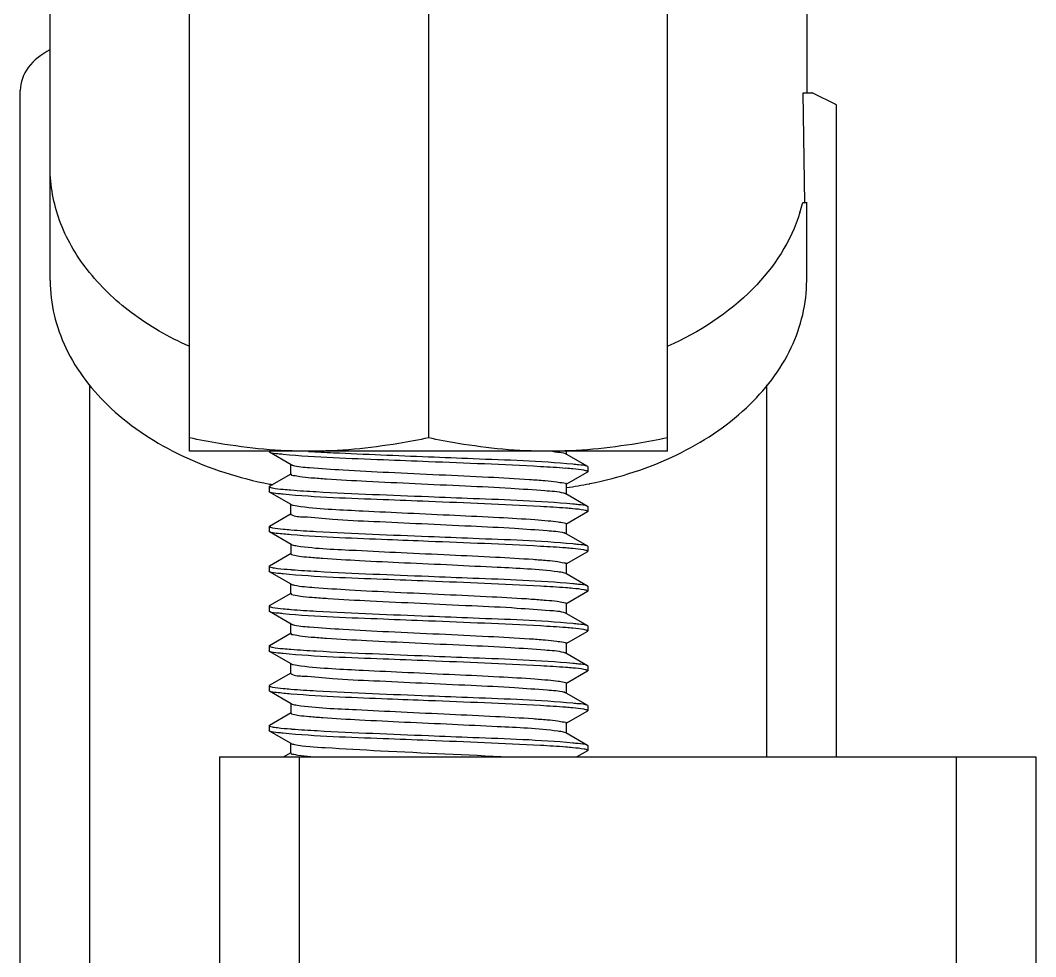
# Model space of a CAD drawing. Extents: x 1382187 to 1725648, y 860327 to 1571294.
# Drawn here: x 1529720.6 to 1530137.7, y 1238363.9 to 1238748.4 of the extents above; entities that cross this region are included whole.
import ezdxf

# ---------------------------------------------------------------- set-up
doc = ezdxf.new("R2010")
doc.units = 0
doc.header["$LTSCALE"] = 1000
doc.header["$MEASUREMENT"] = 0

msp = doc.modelspace()

# ---------------------------------------------------------------- linework, layer by layer
for p, q in [((1529790.14, 1238571.4), (1529790.14, 1239198.07)), ((1529986.4, 1238571.4), (1529986.4, 1239198.07)), ((1529888.27, 1239192.55), (1529888.27, 1238576.92)), ((1529732.9, 1238687.8), (1529732.9, 1239002.99)), ((1530043.64, 1238918.68), (1530043.64, 1238718.59)), ((1529720.63, 1235977.54), (1529720.63, 1238719.61)), ((1530042.86, 1238673.35), (1530042.17, 1238718.49)), ((1530042.28, 1238718.59), (1530045.71, 1238718.59)), ((1530046, 1238718.45), (1530045.71, 1238718.59)), ((1530055.91, 1238713.68), (1530045.85, 1238718.52)), ((1530045.97, 1238718.45), (1530045.99, 1238718.46)), ((1530055.91, 1238653.17), (1530055.91, 1238713.68)), ((1529732.9, 1238641.55), (1529732.9, 1238687.8)), ((1529986.57, 1238673.94), (1529986.4, 1238673.94)), ((1530043.85, 1238673.35), (1530041.87, 1238673.35)), ((1530041.92, 1238673.33), (1530041.89, 1238673.18)), ((1530043.64, 1238641.55), (1530043.64, 1238673.35)), ((1530055.91, 1238445.87), (1530055.91, 1238653.17)), ((1529749.25, 1236335.59), (1529749.25, 1238598.72)), ((1530027.29, 1238445.87), (1530027.29, 1238598.72)), ((1529986.4, 1238571.4), (1529790.14, 1238571.4)), ((1529823, 1238571.01), (1529822.85, 1238571.19)), ((1529831.88, 1238565.87), (1529823, 1238571.01)), ((1529944.46, 1238570.47), (1529944.66, 1238570.38)), ((1529944.66, 1238570.38), (1529953.54, 1238565.24)), ((1529944.84, 1238571.4), (1529944.84, 1238570.17)), ((1529831.7, 1238561.99), (1529831.7, 1238566.08)), ((1529953.54, 1238565.24), (1529953.69, 1238565.06)), ((1529953.69, 1238565.06), (1529953.69, 1238563.02)), ((1529823, 1238557.06), (1529831.88, 1238562.2)), ((1529953.54, 1238562.84), (1529944.66, 1238557.7)), ((1529953.54, 1238562.84), (1529953.69, 1238563.02)), ((1529823, 1238557.06), (1529822.85, 1238556.88)), ((1529822.85, 1238556.88), (1529822.85, 1238554.84)), ((1529822.98, 1238557.92), (1529823.1, 1238557.9)), ((1529823.1, 1238557.9), (1529823.32, 1238557.86)), ((1529823.32, 1238557.86), (1529823.5, 1238557.83)), ((1529944.84, 1238557.9), (1529944.84, 1238553.82)), ((1529944.89, 1238556.47), (1529945.1, 1238556.5)), ((1529954.39, 1238558.09), (1529954.56, 1238558.12)), ((1529823, 1238554.66), (1529822.85, 1238554.84)), ((1529831.88, 1238549.52), (1529823, 1238554.66)), ((1529944.66, 1238554.02), (1529953.54, 1238548.88)), ((1529831.7, 1238545.64), (1529831.7, 1238549.73)), ((1529831.88, 1238549.52), (1529832.13, 1238549.41)), ((1529953.54, 1238548.88), (1529953.69, 1238548.71)), ((1529953.69, 1238548.7), (1529953.69, 1238546.66)), ((1529823, 1238540.71), (1529831.88, 1238545.85)), ((1529953.54, 1238546.48), (1529944.66, 1238541.34)), ((1529953.54, 1238546.48), (1529953.69, 1238546.66)), ((1529823, 1238540.71), (1529822.85, 1238540.53)), ((1529822.85, 1238540.53), (1529822.85, 1238538.48)), ((1529823, 1238538.3), (1529822.85, 1238538.48)), ((1529944.84, 1238541.55), (1529944.84, 1238537.46)), ((1529831.88, 1238533.16), (1529823, 1238538.3)), ((1529944.66, 1238537.67), (1529953.54, 1238532.53)), ((1529831.7, 1238533.37), (1529831.7, 1238529.28)), ((1529953.54, 1238530.13), (1529944.66, 1238524.99)), ((1529953.54, 1238532.53), (1529953.69, 1238532.35)), ((1529953.54, 1238530.13), (1529953.69, 1238530.31)), ((1529953.69, 1238532.35), (1529953.69, 1238530.31)), ((1529823, 1238524.35), (1529831.88, 1238529.49)), ((1529823, 1238524.35), (1529822.85, 1238524.17)), ((1529822.85, 1238524.17), (1529822.85, 1238522.13)), ((1529823, 1238521.95), (1529822.85, 1238522.13)), ((1529831.88, 1238516.81), (1529823, 1238521.95)), ((1529944.84, 1238525.19), (1529944.84, 1238521.11)), ((1529944.66, 1238521.31), (1529953.54, 1238516.17)), ((1529831.7, 1238512.93), (1529831.7, 1238517.02)), ((1529953.54, 1238513.77), (1529944.66, 1238508.63)), ((1529953.54, 1238516.17), (1529953.69, 1238516)), ((1529953.54, 1238513.77), (1529953.69, 1238513.95)), ((1529953.69, 1238515.99), (1529953.69, 1238513.95)), ((1529823, 1238508), (1529831.88, 1238513.13)), ((1529823, 1238508), (1529822.85, 1238507.82)), ((1529822.85, 1238507.82), (1529822.85, 1238505.77)), ((1529823, 1238505.59), (1529822.85, 1238505.77)), ((1529831.88, 1238500.45), (1529823, 1238505.59)), ((1529944.46, 1238505.05), (1529944.66, 1238504.96)), ((1529944.84, 1238508.84), (1529944.84, 1238504.75)), ((1529944.66, 1238504.96), (1529953.54, 1238499.82)), ((1529823, 1238491.64), (1529831.88, 1238496.78)), ((1529831.7, 1238496.57), (1529831.7, 1238500.66)), ((1529953.54, 1238497.42), (1529944.66, 1238492.28)), ((1529953.54, 1238499.82), (1529953.69, 1238499.64)), ((1529953.54, 1238497.42), (1529953.69, 1238497.6)), ((1529953.69, 1238499.64), (1529953.69, 1238497.6)), ((1529823, 1238491.64), (1529822.85, 1238491.46)), ((1529822.85, 1238491.46), (1529822.85, 1238489.42)), ((1529823, 1238489.24), (1529822.85, 1238489.42)), ((1529831.88, 1238484.1), (1529823, 1238489.24)), ((1529944.66, 1238488.6), (1529953.54, 1238483.46)), ((1529944.84, 1238492.48), (1529944.84, 1238488.4)), ((1529831.7, 1238480.22), (1529831.7, 1238484.31)), ((1529823, 1238475.29), (1529831.88, 1238480.42)), ((1529831.88, 1238484.1), (1529832.13, 1238483.99)), ((1529953.54, 1238481.06), (1529944.66, 1238475.92)), ((1529953.54, 1238483.46), (1529953.69, 1238483.29)), ((1529953.54, 1238481.06), (1529953.69, 1238481.24)), ((1529953.69, 1238483.28), (1529953.69, 1238481.24)), ((1529944.84, 1238476.13), (1529944.84, 1238472.04)), ((1529823, 1238475.29), (1529822.85, 1238475.11)), ((1529822.85, 1238475.11), (1529822.85, 1238473.06)), ((1529823, 1238472.88), (1529822.85, 1238473.06)), ((1529831.88, 1238467.74), (1529823, 1238472.88)), ((1529944.66, 1238472.25), (1529953.54, 1238467.11)), ((1529831.7, 1238467.95), (1529831.7, 1238463.86)), ((1529823, 1238458.93), (1529831.88, 1238464.07)), ((1529953.54, 1238464.71), (1529944.66, 1238459.57)), ((1529953.54, 1238467.11), (1529953.69, 1238466.93)), ((1529953.54, 1238464.71), (1529953.69, 1238464.89)), ((1529953.69, 1238466.93), (1529953.69, 1238464.88)), ((1529944.84, 1238459.77), (1529944.84, 1238455.69)), ((1529823, 1238458.93), (1529822.85, 1238458.75)), ((1529822.85, 1238458.75), (1529822.85, 1238456.71)), ((1529823, 1238456.53), (1529822.85, 1238456.71)), ((1529831.88, 1238451.39), (1529823, 1238456.53)), ((1529944.66, 1238455.89), (1529953.54, 1238450.75)), ((1529831.7, 1238447.51), (1529831.7, 1238451.6)), ((1529828.7, 1238445.87), (1529831.88, 1238447.71)), ((1529953.54, 1238448.35), (1529949.25, 1238445.87)), ((1529953.54, 1238450.75), (1529953.69, 1238450.58)), ((1529953.54, 1238448.35), (1529953.69, 1238448.53)), ((1529953.69, 1238450.57), (1529953.69, 1238448.53)), ((1529802.41, 1238445.87), (1530137.69, 1238445.87)), ((1529802.41, 1238445.87), (1529802.41, 1235730.96)), ((1529835.12, 1238445.87), (1529835.12, 1235730.96)), ((1530104.98, 1238445.87), (1530104.98, 1235730.96)), ((1530137.69, 1238445.87), (1530137.69, 1235730.96))]:
    msp.add_line(p, q)
for centre, radius, start, end in [((1529979.01, 1238688.4), 64.69, 342.8989, 346.3913), ((1529927.34, 1238459.26), 112.7, 83.6689, 84.2232), ((1529930.4, 1238380.55), 184.41, 84.6378, 85.5439), ((1529854.52, 1238719.82), 164.94, 259.1592, 259.4672), ((1529845.52, 1238731.97), 177, 264.5118, 265.5533), ((1529921.76, 1238721.22), 166.36, 278.0643, 281.3093), ((1529930.24, 1238362.29), 186.31, 84.669, 85.543), ((1529845.43, 1238714.48), 175.86, 264.491, 265.556), ((1529942.38, 1238531.88), 6.24, 73.8589, 74.9069), ((1529930.15, 1238344.89), 187.36, 84.6853, 85.5419), ((1529851.45, 1238772.17), 250.15, 265.4503, 265.5766), ((1529930.37, 1238331.17), 184.71, 84.6443, 85.543), ((1529845.45, 1238681.99), 176.08, 264.4922, 265.5586), ((1529930.4, 1238315.13), 184.41, 84.6378, 85.5439), ((1529845.52, 1238666.55), 177, 264.5118, 265.5533), ((1529930.24, 1238296.87), 186.31, 84.669, 85.543), ((1529845.43, 1238649.06), 175.86, 264.491, 265.556), ((1529942.38, 1238466.46), 6.24, 73.8589, 74.9069), ((1529930.15, 1238279.47), 187.36, 84.6853, 85.5419), ((1529851.45, 1238706.75), 250.15, 265.4503, 265.5766), ((1529930.37, 1238265.75), 184.71, 84.6443, 85.543)]:
    msp.add_arc(centre, radius, start, end)
for points, knots in [([(1529732.82, 1238736.18), (1529729.38, 1238734.47), (1529723.37, 1238730.09), (1529720.63, 1238722.9), (1529720.63, 1238719.61)], [0, 0, 0, 0, 0.538137, 1, 1, 1, 1]), ([(1530042.17, 1238718.49), (1530042.17, 1238718.51), (1530042.2, 1238718.55), (1530042.25, 1238718.59), (1530042.28, 1238718.59)], [0, 0, 0, 0, 0.336031, 1, 1, 1, 1]), ([(1529789.94, 1238614.52), (1529781.58, 1238618.26), (1529766.18, 1238627.08), (1529747.62, 1238644.7), (1529735.69, 1238665.33), (1529732.9, 1238680.49), (1529732.9, 1238687.8)], [0, 0, 0, 0, 0.28083, 0.538855, 0.77586, 1, 1, 1, 1]), ([(1530040.84, 1238669.38), (1530037.24, 1238657.66), (1530022.13, 1238634.68), (1529999.41, 1238620.26), (1529986.6, 1238614.52)], [0, 0, 0, 0, 0.466075, 1, 1, 1, 1]), ([(1529732.9, 1238641.55), (1529732.9, 1238632.05), (1529737.79, 1238612), (1529757.7, 1238586.76), (1529787.17, 1238567.73), (1529810.56, 1238560.35), (1529822.98, 1238557.92)], [0, 0, 0, 0, 0.215322, 0.450095, 0.712861, 1, 1, 1, 1]), ([(1529954.56, 1238558.12), (1529966.87, 1238560.6), (1529990.03, 1238568.06), (1530019.17, 1238587.08), (1530038.82, 1238612.21), (1530043.64, 1238632.12), (1530043.64, 1238641.55)], [0, 0, 0, 0, 0.287034, 0.549657, 0.784456, 1, 1, 1, 1]), ([(1529839.21, 1238571.4), (1529826.86, 1238571.4), (1529810.36, 1238572.98), (1529794.18, 1238576.07), (1529790.14, 1238576.92)], [0, 0, 0, 0, 0.749211, 1, 1, 1, 1]), ([(1529888.27, 1238576.92), (1529884.23, 1238576.07), (1529868.05, 1238572.98), (1529851.55, 1238571.4), (1529839.21, 1238571.4)], [0, 0, 0, 0, 0.250789, 1, 1, 1, 1]), ([(1529937.34, 1238571.4), (1529924.99, 1238571.4), (1529908.49, 1238572.98), (1529892.31, 1238576.07), (1529888.27, 1238576.92)], [0, 0, 0, 0, 0.749211, 1, 1, 1, 1]), ([(1529986.4, 1238576.92), (1529982.36, 1238576.07), (1529966.18, 1238572.98), (1529949.68, 1238571.4), (1529937.34, 1238571.4)], [0, 0, 0, 0, 0.250789, 1, 1, 1, 1]), ([(1529828.59, 1238570.09), (1529827.88, 1238570.16), (1529826.04, 1238570.43), (1529824.02, 1238570.42), (1529823.01, 1238571.01)], [0, 0, 0, 0, 0.378132, 1, 1, 1, 1]), ([(1529888.27, 1238567.1), (1529882.09, 1238567.35), (1529862.2, 1238568.2), (1529842.27, 1238568.77), (1529828.59, 1238570.09)], [0, 0, 0, 0, 0.310323, 1, 1, 1, 1]), ([(1529839.07, 1238571.36), (1529842.47, 1238571.16), (1529858.87, 1238570.3), (1529875.27, 1238569.67), (1529888.27, 1238569.15)], [0, 0, 0, 0, 0.207728, 1, 1, 1, 1]), ([(1529888.27, 1238569.15), (1529894.38, 1238568.91), (1529914.17, 1238568.06), (1529933.99, 1238567.48), (1529947.61, 1238566.19)], [0, 0, 0, 0, 0.308852, 1, 1, 1, 1]), ([(1529939.77, 1238571.28), (1529940.32, 1238571.22), (1529941.89, 1238571.01), (1529943.5, 1238570.85), (1529944.46, 1238570.47)], [0, 0, 0, 0, 0.350941, 1, 1, 1, 1]), ([(1529831.88, 1238565.87), (1529831.95, 1238565.84), (1529832.12, 1238565.76), (1529832.29, 1238565.7), (1529832.39, 1238565.67)], [0, 0, 0, 0, 0.429478, 1, 1, 1, 1]), ([(1529832.39, 1238565.67), (1529834.67, 1238565), (1529841.72, 1238564.59), (1529854.81, 1238563.54), (1529872.59, 1238562.73), (1529892.5, 1238561.8), (1529911.79, 1238560.89), (1529926.4, 1238560.13), (1529935.57, 1238559.41), (1529940.56, 1238559.02), (1529942.91, 1238558.49), (1529944.84, 1238558.27), (1529944.84, 1238557.9)], [0, 0, 0, 0, 0.063162, 0.185571, 0.350627, 0.535705, 0.715395, 0.865028, 0.921933, 0.964141, 0.990304, 1, 1, 1, 1]), ([(1529944.73, 1238564.39), (1529941.26, 1238564.67), (1529922.45, 1238565.8), (1529903.62, 1238566.49), (1529888.27, 1238567.1)], [0, 0, 0, 0, 0.18453, 1, 1, 1, 1]), ([(1529947.61, 1238566.19), (1529948.37, 1238566.12), (1529950.32, 1238565.84), (1529952.46, 1238565.86), (1529953.53, 1238565.24)], [0, 0, 0, 0, 0.37931, 1, 1, 1, 1]), ([(1529952.95, 1238563.41), (1529952.67, 1238563.48), (1529950.91, 1238563.83), (1529949.12, 1238564), (1529947.63, 1238564.14)], [0, 0, 0, 0, 0.163145, 1, 1, 1, 1]), ([(1529953.69, 1238563.02), (1529953.69, 1238563.11), (1529953.39, 1238563.29), (1529953.14, 1238563.36), (1529952.95, 1238563.41)], [0, 0, 0, 0, 0.315061, 1, 1, 1, 1]), ([(1529831.7, 1238561.99), (1529831.7, 1238561.64), (1529833.58, 1238561.41), (1529835.88, 1238560.89), (1529840.75, 1238560.5), (1529849.71, 1238559.8), (1529864.05, 1238559.04), (1529883.03, 1238558.14), (1529902.76, 1238557.23), (1529920.56, 1238556.4), (1529933.98, 1238555.43), (1529941.28, 1238554.92), (1529943.78, 1238554.32)], [0, 0, 0, 0, 0.00951, 0.035123, 0.076469, 0.132247, 0.279239, 0.456494, 0.640275, 0.805971, 0.931424, 1, 1, 1, 1]), ([(1529822.85, 1238556.88), (1529822.85, 1238556.8), (1529823.1, 1238556.63), (1529823.32, 1238556.57), (1529823.48, 1238556.52)], [0, 0, 0, 0, 0.322005, 1, 1, 1, 1]), ([(1529823.48, 1238556.52), (1529823.74, 1238556.45), (1529825.43, 1238556.09), (1529827.15, 1238555.92), (1529828.59, 1238555.78)], [0, 0, 0, 0, 0.159397, 1, 1, 1, 1]), ([(1529831.8, 1238555.5), (1529835.26, 1238555.23), (1529854.08, 1238554.09), (1529872.91, 1238553.4), (1529888.27, 1238552.79)], [0, 0, 0, 0, 0.184455, 1, 1, 1, 1]), ([(1529828.54, 1238553.74), (1529827.84, 1238553.81), (1529826.01, 1238554.07), (1529824.01, 1238554.07), (1529823.01, 1238554.66)], [0, 0, 0, 0, 0.377931, 1, 1, 1, 1]), ([(1529888.27, 1238550.75), (1529882.08, 1238551), (1529862.17, 1238551.85), (1529842.22, 1238552.41), (1529828.54, 1238553.74)], [0, 0, 0, 0, 0.310595, 1, 1, 1, 1]), ([(1529888.27, 1238552.79), (1529894.39, 1238552.55), (1529914.18, 1238551.71), (1529934, 1238551.12), (1529947.63, 1238549.83)], [0, 0, 0, 0, 0.308927, 1, 1, 1, 1]), ([(1529943.78, 1238554.32), (1529943.96, 1238554.28), (1529944.26, 1238554.2), (1529944.55, 1238554.09), (1529944.66, 1238554.02)], [0, 0, 0, 0, 0.59312, 1, 1, 1, 1]), ([(1529832.13, 1238549.41), (1529832.32, 1238549.34), (1529833.56, 1238549), (1529834.83, 1238548.85), (1529835.9, 1238548.72)], [0, 0, 0, 0, 0.158312, 1, 1, 1, 1]), ([(1529835.9, 1238548.72), (1529844.37, 1238547.69), (1529859.04, 1238547.07), (1529880.13, 1238545.99), (1529898.76, 1238545.17), (1529916.1, 1238544.32), (1529928.96, 1238543.6), (1529936.91, 1238542.95), (1529941.18, 1238542.57), (1529943.22, 1238542.11), (1529944.84, 1238541.87), (1529944.84, 1238541.55)], [0, 0, 0, 0, 0.234088, 0.402448, 0.579889, 0.745639, 0.880314, 0.930897, 0.968237, 0.991317, 1, 1, 1, 1]), ([(1529944.72, 1238548.04), (1529941.25, 1238548.31), (1529922.45, 1238549.45), (1529903.62, 1238550.14), (1529888.27, 1238550.75)], [0, 0, 0, 0, 0.184554, 1, 1, 1, 1]), ([(1529953.01, 1238547.03), (1529952.73, 1238547.11), (1529950.92, 1238547.48), (1529949.09, 1238547.65), (1529947.55, 1238547.8)], [0, 0, 0, 0, 0.159617, 1, 1, 1, 1]), ([(1529947.63, 1238549.83), (1529948.38, 1238549.76), (1529950.33, 1238549.49), (1529952.46, 1238549.51), (1529953.53, 1238548.88)], [0, 0, 0, 0, 0.379296, 1, 1, 1, 1]), ([(1529953.69, 1238546.66), (1529953.69, 1238546.74), (1529953.42, 1238546.93), (1529953.19, 1238546.99), (1529953.01, 1238547.03)], [0, 0, 0, 0, 0.317967, 1, 1, 1, 1]), ([(1529831.7, 1238545.64), (1529831.7, 1238545.6), (1529831.75, 1238545.51), (1529831.83, 1238545.46), (1529831.87, 1238545.44)], [0, 0, 0, 0, 0.402304, 1, 1, 1, 1]), ([(1529831.87, 1238545.44), (1529833.39, 1238544.54), (1529839.44, 1238544.58), (1529850.48, 1238543.21), (1529866.8, 1238542.61), (1529885.72, 1238541.65), (1529905.02, 1238540.77), (1529922.17, 1238539.96), (1529934.88, 1238538.98), (1529941.73, 1238538.52), (1529944.01, 1238537.91)], [0, 0, 0, 0, 0.046973, 0.152409, 0.303029, 0.479455, 0.658932, 0.818305, 0.937036, 1, 1, 1, 1]), ([(1529822.85, 1238540.53), (1529822.85, 1238540.45), (1529823.08, 1238540.28), (1529823.29, 1238540.22), (1529823.44, 1238540.18)], [0, 0, 0, 0, 0.324871, 1, 1, 1, 1]), ([(1529823.44, 1238540.18), (1529823.7, 1238540.1), (1529825.38, 1238539.74), (1529827.1, 1238539.57), (1529828.54, 1238539.43)], [0, 0, 0, 0, 0.157623, 1, 1, 1, 1]), ([(1529831.8, 1238539.15), (1529835.26, 1238538.88), (1529854.08, 1238537.74), (1529872.91, 1238537.05), (1529888.27, 1238536.44)], [0, 0, 0, 0, 0.184436, 1, 1, 1, 1]), ([(1529831.89, 1238537.1), (1529829.85, 1238537.26), (1529826.95, 1238537.66), (1529823.83, 1238537.83), (1529823.01, 1238538.3)], [0, 0, 0, 0, 0.683734, 1, 1, 1, 1]), ([(1529888.27, 1238534.39), (1529882.67, 1238534.62), (1529863.87, 1238535.39), (1529845.06, 1238536.07), (1529831.89, 1238537.1)], [0, 0, 0, 0, 0.297863, 1, 1, 1, 1]), ([(1529888.27, 1238536.44), (1529894.37, 1238536.2), (1529914.13, 1238535.35), (1529933.93, 1238534.77), (1529947.55, 1238533.49)], [0, 0, 0, 0, 0.308576, 1, 1, 1, 1]), ([(1529944.71, 1238531.68), (1529941.25, 1238531.96), (1529922.44, 1238533.09), (1529903.62, 1238533.78), (1529888.27, 1238534.39)], [0, 0, 0, 0, 0.184575, 1, 1, 1, 1]), ([(1529944.12, 1238537.88), (1529944.22, 1238537.85), (1529944.41, 1238537.79), (1529944.59, 1238537.71), (1529944.66, 1238537.67)], [0, 0, 0, 0, 0.572041, 1, 1, 1, 1]), ([(1529831.88, 1238533.16), (1529831.99, 1238533.1), (1529832.81, 1238532.8), (1529833.67, 1238532.67), (1529834.4, 1238532.56)], [0, 0, 0, 0, 0.147905, 1, 1, 1, 1]), ([(1529834.4, 1238532.56), (1529842.39, 1238531.36), (1529856.69, 1238530.88), (1529877.55, 1238529.74), (1529896.66, 1238528.91), (1529914.67, 1238528.03), (1529928.12, 1238527.3), (1529936.47, 1238526.63), (1529940.98, 1238526.25), (1529943.11, 1238525.76), (1529944.84, 1238525.53), (1529944.84, 1238525.19)], [0, 0, 0, 0, 0.218787, 0.386207, 0.566108, 0.736243, 0.875583, 0.928118, 0.966979, 0.991, 1, 1, 1, 1]), ([(1529952.93, 1238530.7), (1529952.64, 1238530.78), (1529950.85, 1238531.13), (1529949.03, 1238531.3), (1529947.51, 1238531.45)], [0, 0, 0, 0, 0.163234, 1, 1, 1, 1]), ([(1529947.55, 1238533.49), (1529948.31, 1238533.41), (1529950.29, 1238533.14), (1529952.45, 1238533.16), (1529953.53, 1238532.53)], [0, 0, 0, 0, 0.37952, 1, 1, 1, 1]), ([(1529953.69, 1238530.31), (1529953.69, 1238530.4), (1529953.38, 1238530.59), (1529953.13, 1238530.65), (1529952.93, 1238530.7)], [0, 0, 0, 0, 0.313847, 1, 1, 1, 1]), ([(1529831.7, 1238529.28), (1529831.7, 1238528.96), (1529833.38, 1238528.72), (1529835.46, 1238528.25), (1529839.85, 1238527.87), (1529847.99, 1238527.2), (1529861.15, 1238526.48), (1529878.83, 1238525.61), (1529897.7, 1238524.79), (1529918.69, 1238523.68), (1529933.19, 1238523.12), (1529941.43, 1238522.01)], [0, 0, 0, 0, 0.00884, 0.032379, 0.070466, 0.122006, 0.258971, 0.426878, 0.605536, 0.773444, 1, 1, 1, 1]), ([(1529822.85, 1238524.17), (1529822.85, 1238524.1), (1529823.6, 1238523.55), (1529824.37, 1238523.6), (1529825.07, 1238523.49)], [0, 0, 0, 0, 0.093121, 1, 1, 1, 1]), ([(1529828.54, 1238521.03), (1529827.84, 1238521.1), (1529826.01, 1238521.36), (1529824.01, 1238521.36), (1529823.01, 1238521.95)], [0, 0, 0, 0, 0.377935, 1, 1, 1, 1]), ([(1529825.07, 1238523.49), (1529825.49, 1238523.43), (1529827.66, 1238523.14), (1529829.84, 1238522.95), (1529831.61, 1238522.81)], [0, 0, 0, 0, 0.190828, 1, 1, 1, 1]), ([(1529832.16, 1238522.77), (1529835.63, 1238522.5), (1529854.32, 1238521.38), (1529873.04, 1238520.69), (1529888.27, 1238520.08)], [0, 0, 0, 0, 0.18595, 1, 1, 1, 1]), ([(1529941.43, 1238522.01), (1529941.82, 1238521.96), (1529942.9, 1238521.78), (1529944.05, 1238521.67), (1529944.66, 1238521.31)], [0, 0, 0, 0, 0.360643, 1, 1, 1, 1]), ([(1529888.27, 1238518.04), (1529882.08, 1238518.28), (1529862.17, 1238519.14), (1529842.22, 1238519.7), (1529828.54, 1238521.03)], [0, 0, 0, 0, 0.310578, 1, 1, 1, 1]), ([(1529888.27, 1238520.08), (1529894.36, 1238519.84), (1529914.11, 1238519), (1529933.89, 1238518.41), (1529947.51, 1238517.14)], [0, 0, 0, 0, 0.308379, 1, 1, 1, 1]), ([(1529944.73, 1238515.33), (1529941.26, 1238515.6), (1529922.45, 1238516.74), (1529903.62, 1238517.43), (1529888.27, 1238518.04)], [0, 0, 0, 0, 0.184524, 1, 1, 1, 1]), ([(1529831.88, 1238516.81), (1529832.04, 1238516.72), (1529832.49, 1238516.57), (1529832.95, 1238516.47), (1529833.23, 1238516.41)], [0, 0, 0, 0, 0.388593, 1, 1, 1, 1]), ([(1529833.23, 1238516.41), (1529835.94, 1238515.87), (1529843.5, 1238515.3), (1529857.23, 1238514.38), (1529875.03, 1238513.54), (1529894.56, 1238512.64), (1529913.22, 1238511.75), (1529927.26, 1238511.01), (1529936.02, 1238510.31), (1529940.77, 1238509.92), (1529943.01, 1238509.42), (1529944.84, 1238509.19), (1529944.84, 1238508.84)], [0, 0, 0, 0, 0.074051, 0.202548, 0.368862, 0.551322, 0.726125, 0.870472, 0.925123, 0.96561, 0.990669, 1, 1, 1, 1]), ([(1529947.51, 1238517.14), (1529948.28, 1238517.06), (1529950.27, 1238516.78), (1529952.44, 1238516.81), (1529953.53, 1238516.17)], [0, 0, 0, 0, 0.379704, 1, 1, 1, 1]), ([(1529953.03, 1238514.32), (1529952.75, 1238514.4), (1529950.96, 1238514.77), (1529949.14, 1238514.94), (1529947.61, 1238515.08)], [0, 0, 0, 0, 0.159226, 1, 1, 1, 1]), ([(1529953.69, 1238513.95), (1529953.69, 1238514.03), (1529953.43, 1238514.21), (1529953.2, 1238514.27), (1529953.03, 1238514.32)], [0, 0, 0, 0, 0.318631, 1, 1, 1, 1]), ([(1529831.7, 1238512.93), (1529831.71, 1238512.55), (1529833.68, 1238512.34), (1529836.1, 1238511.79), (1529841.22, 1238511.4), (1529850.6, 1238510.67), (1529865.52, 1238509.9), (1529885.13, 1238508.99), (1529905.21, 1238508.02), (1529922.97, 1238507.28), (1529935.65, 1238506.08), (1529942.45, 1238505.85), (1529944.46, 1238505.05)], [0, 0, 0, 0, 0.009911, 0.036684, 0.079861, 0.138026, 0.290611, 0.473012, 0.659513, 0.823824, 0.942824, 1, 1, 1, 1]), ([(1529822.85, 1238507.82), (1529822.85, 1238507.74), (1529823.09, 1238507.56), (1529823.31, 1238507.51), (1529823.47, 1238507.46)], [0, 0, 0, 0, 0.322656, 1, 1, 1, 1]), ([(1529828.59, 1238504.67), (1529827.88, 1238504.74), (1529826.04, 1238505.01), (1529824.02, 1238505), (1529823.01, 1238505.59)], [0, 0, 0, 0, 0.378132, 1, 1, 1, 1]), ([(1529823.47, 1238507.46), (1529823.73, 1238507.38), (1529825.41, 1238507.03), (1529827.11, 1238506.86), (1529828.54, 1238506.72)], [0, 0, 0, 0, 0.159145, 1, 1, 1, 1]), ([(1529831.81, 1238506.44), (1529835.27, 1238506.17), (1529854.08, 1238505.03), (1529872.92, 1238504.34), (1529888.27, 1238503.73)], [0, 0, 0, 0, 0.184477, 1, 1, 1, 1]), ([(1529888.27, 1238501.68), (1529882.09, 1238501.93), (1529862.2, 1238502.78), (1529842.27, 1238503.35), (1529828.59, 1238504.67)], [0, 0, 0, 0, 0.310323, 1, 1, 1, 1]), ([(1529888.27, 1238503.73), (1529894.38, 1238503.48), (1529914.17, 1238502.64), (1529933.99, 1238502.06), (1529947.61, 1238500.77)], [0, 0, 0, 0, 0.308852, 1, 1, 1, 1]), ([(1529944.73, 1238498.97), (1529941.26, 1238499.25), (1529922.45, 1238500.38), (1529903.62, 1238501.07), (1529888.27, 1238501.68)], [0, 0, 0, 0, 0.18453, 1, 1, 1, 1]), ([(1529831.88, 1238500.45), (1529831.95, 1238500.41), (1529832.12, 1238500.34), (1529832.29, 1238500.28), (1529832.39, 1238500.25)], [0, 0, 0, 0, 0.429478, 1, 1, 1, 1]), ([(1529832.39, 1238500.25), (1529834.67, 1238499.58), (1529841.72, 1238499.17), (1529854.81, 1238498.12), (1529872.59, 1238497.31), (1529892.5, 1238496.38), (1529911.79, 1238495.47), (1529926.4, 1238494.71), (1529935.57, 1238493.99), (1529940.56, 1238493.6), (1529942.91, 1238493.07), (1529944.84, 1238492.85), (1529944.84, 1238492.48)], [0, 0, 0, 0, 0.063162, 0.185571, 0.350627, 0.535705, 0.715395, 0.865028, 0.921933, 0.964141, 0.990304, 1, 1, 1, 1]), ([(1529947.61, 1238500.77), (1529948.37, 1238500.7), (1529950.32, 1238500.42), (1529952.46, 1238500.44), (1529953.53, 1238499.82)], [0, 0, 0, 0, 0.37931, 1, 1, 1, 1]), ([(1529952.95, 1238497.99), (1529952.67, 1238498.06), (1529950.91, 1238498.41), (1529949.12, 1238498.58), (1529947.63, 1238498.72)], [0, 0, 0, 0, 0.163145, 1, 1, 1, 1]), ([(1529953.69, 1238497.6), (1529953.69, 1238497.69), (1529953.39, 1238497.87), (1529953.14, 1238497.94), (1529952.95, 1238497.99)], [0, 0, 0, 0, 0.315061, 1, 1, 1, 1]), ([(1529831.7, 1238496.57), (1529831.7, 1238496.22), (1529833.58, 1238495.99), (1529835.88, 1238495.47), (1529840.75, 1238495.08), (1529849.71, 1238494.38), (1529864.05, 1238493.62), (1529883.03, 1238492.72), (1529902.76, 1238491.81), (1529920.56, 1238490.98), (1529933.98, 1238490.01), (1529941.28, 1238489.5), (1529943.78, 1238488.9)], [0, 0, 0, 0, 0.00951, 0.035123, 0.076469, 0.132247, 0.279239, 0.456494, 0.640275, 0.805971, 0.931424, 1, 1, 1, 1]), ([(1529822.85, 1238491.46), (1529822.85, 1238491.38), (1529823.1, 1238491.21), (1529823.32, 1238491.15), (1529823.48, 1238491.1)], [0, 0, 0, 0, 0.322005, 1, 1, 1, 1]), ([(1529828.54, 1238488.32), (1529827.84, 1238488.39), (1529826.01, 1238488.65), (1529824.01, 1238488.65), (1529823.01, 1238489.24)], [0, 0, 0, 0, 0.377931, 1, 1, 1, 1]), ([(1529823.48, 1238491.1), (1529823.74, 1238491.03), (1529825.43, 1238490.67), (1529827.15, 1238490.5), (1529828.59, 1238490.36)], [0, 0, 0, 0, 0.159397, 1, 1, 1, 1]), ([(1529831.8, 1238490.08), (1529835.26, 1238489.81), (1529854.08, 1238488.67), (1529872.91, 1238487.98), (1529888.27, 1238487.37)], [0, 0, 0, 0, 0.184455, 1, 1, 1, 1]), ([(1529943.78, 1238488.9), (1529943.96, 1238488.86), (1529944.26, 1238488.78), (1529944.55, 1238488.67), (1529944.66, 1238488.6)], [0, 0, 0, 0, 0.59312, 1, 1, 1, 1]), ([(1529888.27, 1238485.33), (1529882.08, 1238485.57), (1529862.17, 1238486.43), (1529842.22, 1238486.99), (1529828.54, 1238488.32)], [0, 0, 0, 0, 0.310595, 1, 1, 1, 1]), ([(1529888.27, 1238487.37), (1529894.39, 1238487.13), (1529914.18, 1238486.29), (1529934, 1238485.7), (1529947.63, 1238484.41)], [0, 0, 0, 0, 0.308927, 1, 1, 1, 1]), ([(1529944.72, 1238482.62), (1529941.25, 1238482.89), (1529922.45, 1238484.03), (1529903.62, 1238484.72), (1529888.27, 1238485.33)], [0, 0, 0, 0, 0.184554, 1, 1, 1, 1]), ([(1529947.63, 1238484.41), (1529948.38, 1238484.34), (1529950.33, 1238484.07), (1529952.46, 1238484.08), (1529953.53, 1238483.46)], [0, 0, 0, 0, 0.379296, 1, 1, 1, 1]), ([(1529831.7, 1238480.22), (1529831.7, 1238480.18), (1529831.75, 1238480.09), (1529831.83, 1238480.04), (1529831.87, 1238480.02)], [0, 0, 0, 0, 0.402304, 1, 1, 1, 1]), ([(1529831.87, 1238480.02), (1529833.39, 1238479.12), (1529839.44, 1238479.16), (1529850.48, 1238477.79), (1529866.8, 1238477.19), (1529885.72, 1238476.23), (1529905.02, 1238475.35), (1529922.17, 1238474.54), (1529934.88, 1238473.56), (1529941.73, 1238473.1), (1529944.01, 1238472.49)], [0, 0, 0, 0, 0.046973, 0.152409, 0.303029, 0.479455, 0.658932, 0.818305, 0.937036, 1, 1, 1, 1]), ([(1529832.13, 1238483.99), (1529832.32, 1238483.92), (1529833.56, 1238483.58), (1529834.83, 1238483.43), (1529835.9, 1238483.3)], [0, 0, 0, 0, 0.158312, 1, 1, 1, 1]), ([(1529835.9, 1238483.3), (1529844.37, 1238482.27), (1529859.04, 1238481.65), (1529880.13, 1238480.57), (1529898.76, 1238479.75), (1529916.1, 1238478.9), (1529928.96, 1238478.18), (1529936.91, 1238477.53), (1529941.18, 1238477.15), (1529943.22, 1238476.69), (1529944.84, 1238476.45), (1529944.84, 1238476.13)], [0, 0, 0, 0, 0.234088, 0.402448, 0.579889, 0.745639, 0.880314, 0.930897, 0.968237, 0.991317, 1, 1, 1, 1]), ([(1529953.01, 1238481.61), (1529952.73, 1238481.69), (1529950.92, 1238482.06), (1529949.09, 1238482.23), (1529947.55, 1238482.38)], [0, 0, 0, 0, 0.159617, 1, 1, 1, 1]), ([(1529953.69, 1238481.24), (1529953.69, 1238481.32), (1529953.42, 1238481.51), (1529953.19, 1238481.57), (1529953.01, 1238481.61)], [0, 0, 0, 0, 0.317967, 1, 1, 1, 1]), ([(1529822.85, 1238475.11), (1529822.85, 1238475.03), (1529823.08, 1238474.86), (1529823.29, 1238474.8), (1529823.44, 1238474.76)], [0, 0, 0, 0, 0.324871, 1, 1, 1, 1]), ([(1529831.89, 1238471.68), (1529829.85, 1238471.84), (1529826.95, 1238472.24), (1529823.83, 1238472.41), (1529823.01, 1238472.88)], [0, 0, 0, 0, 0.683734, 1, 1, 1, 1]), ([(1529823.44, 1238474.76), (1529823.7, 1238474.68), (1529825.38, 1238474.32), (1529827.1, 1238474.15), (1529828.54, 1238474.01)], [0, 0, 0, 0, 0.157623, 1, 1, 1, 1]), ([(1529831.8, 1238473.73), (1529835.26, 1238473.46), (1529854.08, 1238472.32), (1529872.91, 1238471.63), (1529888.27, 1238471.02)], [0, 0, 0, 0, 0.184436, 1, 1, 1, 1]), ([(1529888.27, 1238468.97), (1529882.67, 1238469.2), (1529863.87, 1238469.97), (1529845.06, 1238470.64), (1529831.89, 1238471.68)], [0, 0, 0, 0, 0.297863, 1, 1, 1, 1]), ([(1529944.12, 1238472.46), (1529944.22, 1238472.42), (1529944.41, 1238472.37), (1529944.59, 1238472.29), (1529944.66, 1238472.25)], [0, 0, 0, 0, 0.572041, 1, 1, 1, 1]), ([(1529831.88, 1238467.74), (1529831.99, 1238467.68), (1529832.81, 1238467.38), (1529833.67, 1238467.25), (1529834.4, 1238467.14)], [0, 0, 0, 0, 0.147905, 1, 1, 1, 1]), ([(1529888.27, 1238471.02), (1529894.37, 1238470.78), (1529914.13, 1238469.93), (1529933.93, 1238469.35), (1529947.55, 1238468.07)], [0, 0, 0, 0, 0.308576, 1, 1, 1, 1]), ([(1529944.71, 1238466.26), (1529941.25, 1238466.54), (1529922.44, 1238467.67), (1529903.62, 1238468.36), (1529888.27, 1238468.97)], [0, 0, 0, 0, 0.184575, 1, 1, 1, 1]), ([(1529947.55, 1238468.07), (1529948.31, 1238467.99), (1529950.29, 1238467.72), (1529952.45, 1238467.74), (1529953.53, 1238467.11)], [0, 0, 0, 0, 0.37952, 1, 1, 1, 1]), ([(1529831.7, 1238463.86), (1529831.7, 1238463.54), (1529833.38, 1238463.3), (1529835.46, 1238462.83), (1529839.85, 1238462.45), (1529847.99, 1238461.78), (1529861.15, 1238461.06), (1529878.83, 1238460.19), (1529897.7, 1238459.37), (1529918.69, 1238458.26), (1529933.19, 1238457.7), (1529941.43, 1238456.59)], [0, 0, 0, 0, 0.00884, 0.032379, 0.070466, 0.122006, 0.258971, 0.426878, 0.605536, 0.773444, 1, 1, 1, 1]), ([(1529834.4, 1238467.14), (1529842.39, 1238465.94), (1529856.69, 1238465.46), (1529877.55, 1238464.32), (1529896.66, 1238463.49), (1529914.67, 1238462.61), (1529928.12, 1238461.88), (1529936.47, 1238461.21), (1529940.98, 1238460.83), (1529943.11, 1238460.34), (1529944.84, 1238460.11), (1529944.84, 1238459.77)], [0, 0, 0, 0, 0.218787, 0.386207, 0.566108, 0.736243, 0.875583, 0.928118, 0.966979, 0.991, 1, 1, 1, 1]), ([(1529952.93, 1238465.28), (1529952.64, 1238465.36), (1529950.85, 1238465.71), (1529949.03, 1238465.88), (1529947.51, 1238466.03)], [0, 0, 0, 0, 0.163234, 1, 1, 1, 1]), ([(1529953.69, 1238464.89), (1529953.69, 1238464.98), (1529953.38, 1238465.17), (1529953.13, 1238465.23), (1529952.93, 1238465.28)], [0, 0, 0, 0, 0.313847, 1, 1, 1, 1]), ([(1529822.85, 1238458.75), (1529822.85, 1238458.68), (1529823.6, 1238458.13), (1529824.37, 1238458.18), (1529825.07, 1238458.07)], [0, 0, 0, 0, 0.093121, 1, 1, 1, 1]), ([(1529828.54, 1238455.61), (1529827.84, 1238455.68), (1529826.01, 1238455.94), (1529824.01, 1238455.94), (1529823.01, 1238456.53)], [0, 0, 0, 0, 0.377935, 1, 1, 1, 1]), ([(1529825.07, 1238458.07), (1529825.49, 1238458.01), (1529827.66, 1238457.72), (1529829.84, 1238457.53), (1529831.61, 1238457.39)], [0, 0, 0, 0, 0.190828, 1, 1, 1, 1]), ([(1529888.27, 1238452.62), (1529882.08, 1238452.86), (1529862.17, 1238453.72), (1529842.22, 1238454.28), (1529828.54, 1238455.61)], [0, 0, 0, 0, 0.310578, 1, 1, 1, 1]), ([(1529832.16, 1238457.35), (1529835.63, 1238457.08), (1529854.32, 1238455.96), (1529873.04, 1238455.27), (1529888.27, 1238454.66)], [0, 0, 0, 0, 0.18595, 1, 1, 1, 1]), ([(1529941.43, 1238456.59), (1529941.82, 1238456.54), (1529942.9, 1238456.36), (1529944.05, 1238456.25), (1529944.66, 1238455.89)], [0, 0, 0, 0, 0.360643, 1, 1, 1, 1]), ([(1529831.88, 1238451.39), (1529832.04, 1238451.3), (1529832.49, 1238451.15), (1529832.95, 1238451.05), (1529833.23, 1238450.99)], [0, 0, 0, 0, 0.388593, 1, 1, 1, 1]), ([(1529833.23, 1238450.99), (1529837.39, 1238450.16), (1529849.26, 1238449.56), (1529878.64, 1238447.76), (1529903.88, 1238446.88), (1529921.5, 1238445.87)], [0, 0, 0, 0, 0.144037, 0.40116, 1, 1, 1, 1]), ([(1529888.27, 1238454.66), (1529894.36, 1238454.42), (1529914.11, 1238453.58), (1529933.89, 1238452.99), (1529947.51, 1238451.72)], [0, 0, 0, 0, 0.308379, 1, 1, 1, 1]), ([(1529944.73, 1238449.91), (1529941.26, 1238450.18), (1529922.45, 1238451.32), (1529903.62, 1238452.01), (1529888.27, 1238452.62)], [0, 0, 0, 0, 0.184524, 1, 1, 1, 1]), ([(1529947.51, 1238451.72), (1529948.28, 1238451.64), (1529950.27, 1238451.36), (1529952.44, 1238451.39), (1529953.53, 1238450.75)], [0, 0, 0, 0, 0.379704, 1, 1, 1, 1]), ([(1529831.7, 1238447.51), (1529831.7, 1238447.22), (1529833.15, 1238446.96), (1529833.93, 1238446.77), (1529834.67, 1238446.66)], [0, 0, 0, 0, 0.275183, 1, 1, 1, 1]), ([(1529953.03, 1238448.9), (1529952.75, 1238448.98), (1529950.96, 1238449.34), (1529949.14, 1238449.52), (1529947.61, 1238449.66)], [0, 0, 0, 0, 0.159226, 1, 1, 1, 1]), ([(1529953.69, 1238448.53), (1529953.69, 1238448.61), (1529953.43, 1238448.79), (1529953.2, 1238448.85), (1529953.03, 1238448.9)], [0, 0, 0, 0, 0.318631, 1, 1, 1, 1])]:
    msp.add_open_spline(points, degree=3, knots=knots)
msp.add_open_spline([(1529834.67, 1238446.66), (1529836.39, 1238446.41), (1529838.11, 1238446.25), (1529839.84, 1238446.09)], degree=3)

doc.saveas('drawing.dxf')
